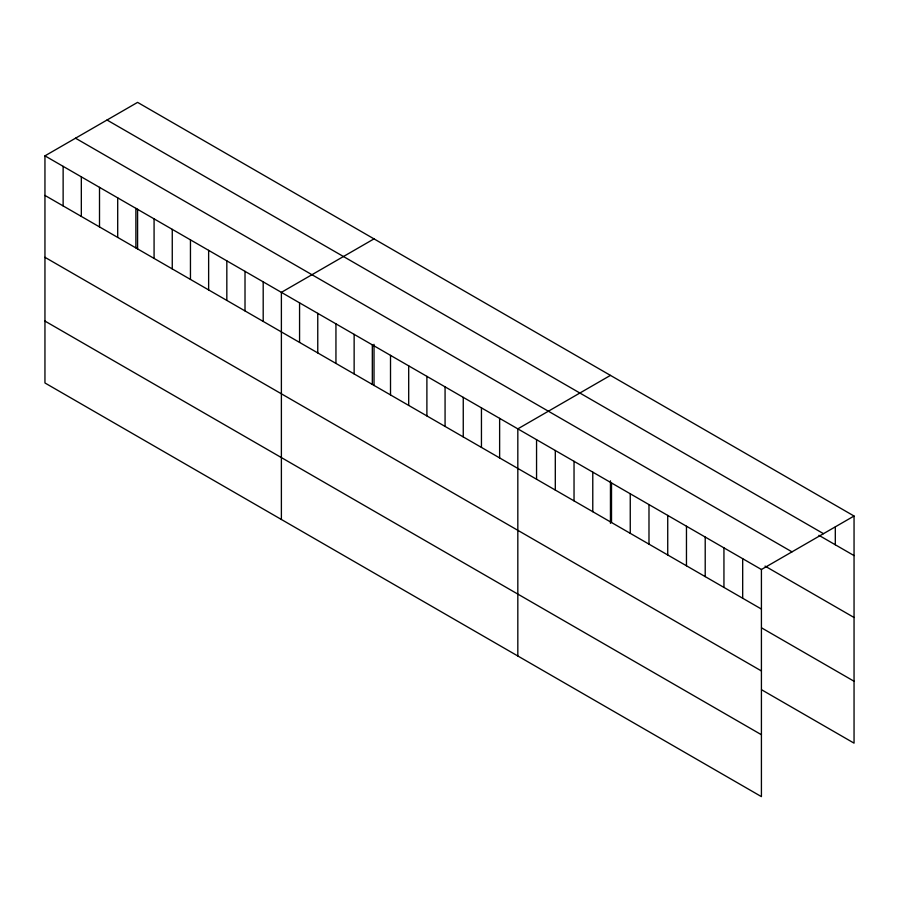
<?xml version="1.0" encoding="UTF-8"?>
<svg xmlns="http://www.w3.org/2000/svg" width="899" height="899" viewBox="0 0 899 899"><rect width="100%" height="100%" fill="white"/><g stroke="black" fill="none" stroke-linecap="round" stroke-linejoin="round"><path stroke-width="1.35" d="M44.95 155.853L761.419 569.505L761.419 796.626L44.95 382.974L44.95 155.853L137.581 102.374L854.05 516.026L854.05 743.147L761.532 689.735M374.018 238.876L281.387 292.355L281.387 519.487M610.455 375.377L517.824 428.857L517.824 655.989M761.419 569.505L854.05 516.026M107.015 120.016L823.484 533.669M818.91 535.31L854.05 555.593M75.516 138.199L791.985 551.851M765.038 566.1L854.05 617.489M44.95 195.42L761.419 609.061M761.532 627.839L854.05 681.251M44.95 257.305L761.419 670.957M44.95 321.078L761.419 734.73M835.306 527.039L835.306 544.772M742.686 558.684L742.686 598.251M723.942 547.862L723.942 587.429M705.209 537.04L705.209 576.607M686.465 526.23L686.465 565.797M667.732 515.408L667.732 554.975M648.988 504.586L648.988 544.153M630.255 493.776L630.255 533.332M611.511 482.954L611.511 522.521M610.455 480.83L610.455 523.342M592.778 472.132L592.778 511.7M574.034 461.311L574.034 500.878M555.301 450.5L555.301 490.067M536.557 439.678L536.557 479.246M499.63 418.361L499.63 457.928M481.448 407.854L481.448 447.421M463.255 397.358L463.255 436.925M445.072 386.862L445.072 426.418M426.89 376.355L426.89 415.922M408.697 365.859L408.697 405.427M390.514 355.352L390.514 394.919M374.018 344.328L374.018 385.514M372.321 344.856L372.321 384.424M354.139 334.361L354.139 373.917M335.945 323.854L335.945 363.421M317.763 313.358L317.763 352.925M299.569 302.851L299.569 342.418M263.193 281.859L263.193 321.415M245.011 271.352L245.011 310.919M226.829 260.856L226.829 300.423M208.635 250.349L208.635 289.916M190.453 239.853L190.453 279.42M172.26 229.357L172.26 268.913M154.077 218.85L154.077 258.418M137.581 209.152L137.581 249.001M135.884 208.354L135.884 247.922M117.702 197.847L117.702 237.415M99.508 187.352L99.508 226.919M81.326 176.845L81.326 216.412M63.132 166.349L63.132 205.916"/></g></svg>
